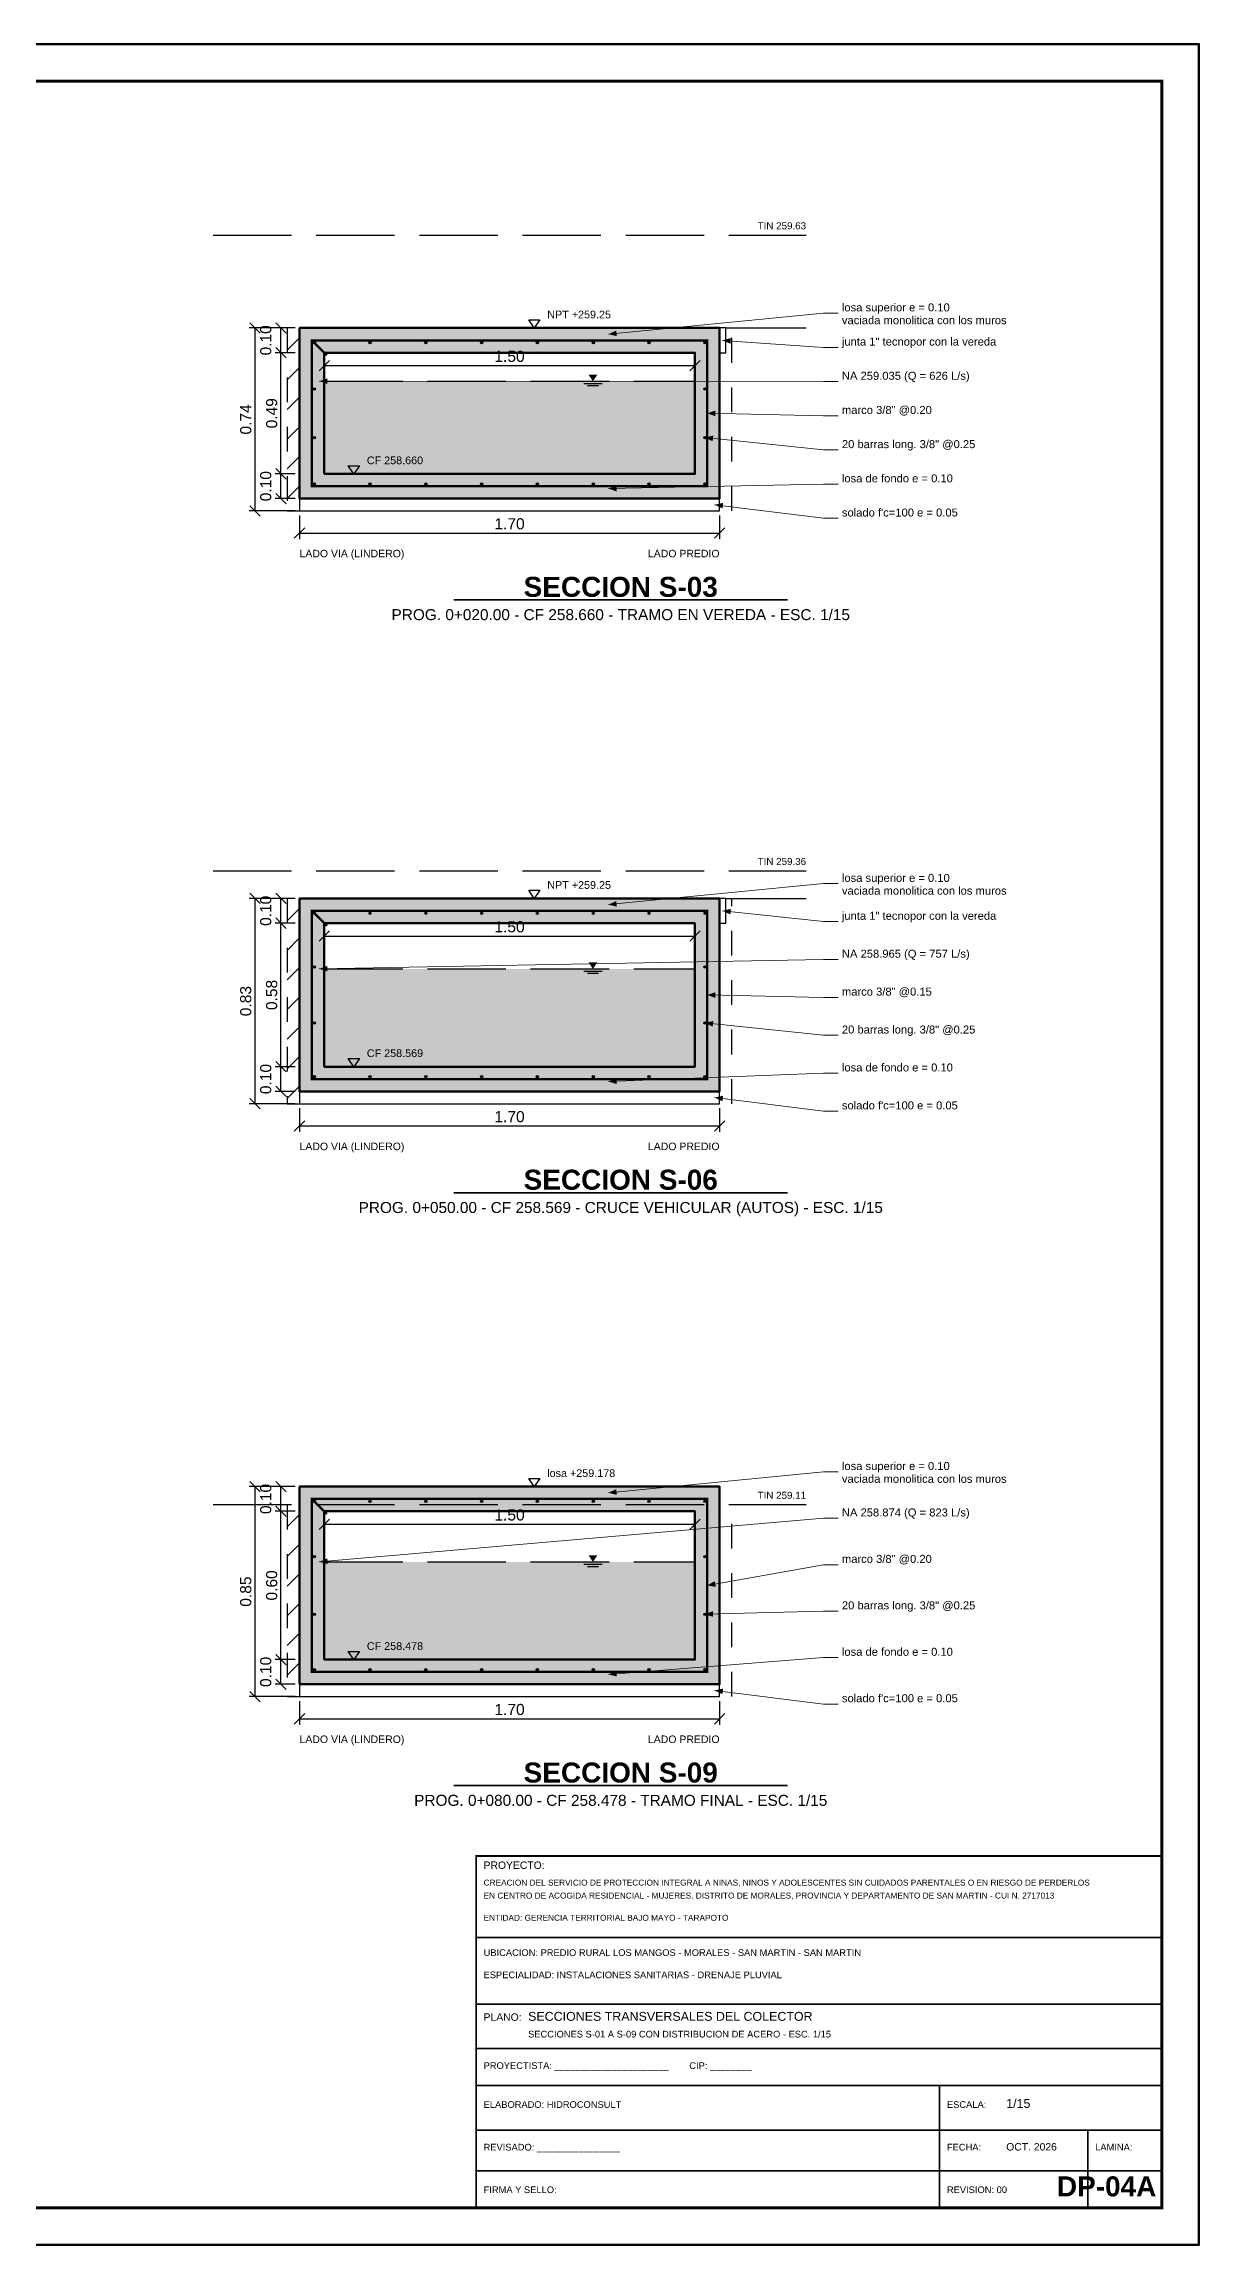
# Model space of a CAD drawing. Header units: metres. Extents: x -573 to 467, y -35 to 119.
# Drawn here: x 142.37 to 147.04, y 0 to 8.91 of the extents above; entities that cross this region are included whole.
import ezdxf
from ezdxf.enums import TextEntityAlignment as Align

# ---------------------------------------------------------------- set-up
doc = ezdxf.new("R2010")
doc.units = ezdxf.units.M
doc.header["$LTSCALE"] = 0.25
doc.linetypes.add('DASHED', pattern=[1.524, 1.27, -0.254])
doc.linetypes.add('HIDDEN', pattern=[0.375, 0.25, -0.125])
for name, color, linetype, lineweight in [('ACERO', 1, 'CONTINUOUS', 35), ('AGUA', 150, 'DASHED', 25), ('CONCRETO', 250, 'CONTINUOUS', 50), ('COTAS', 94, 'CONTINUOUS', 18), ('LLAMADAS', 30, 'CONTINUOUS', 18), ('MARCO', 7, 'CONTINUOUS', 50), ('ROTULO', 7, 'CONTINUOUS', 35), ('TERRENO', 7, 'CONTINUOUS', 30), ('TITULOS', 160, 'CONTINUOUS', 35)]:
    doc.layers.add(name, color=color, linetype=linetype, lineweight=lineweight)
for name, color, linetype in [('ACERO-PUNTOS', 5, 'CONTINUOUS'), ('AGUA-SIMBOLO', 150, 'CONTINUOUS'), ('EXCAVACION', 8, 'HIDDEN'), ('JUNTAS', 8, 'DASHED'), ('NIVELES', 7, 'CONTINUOUS'), ('ROTULO-TEXTO', 7, 'CONTINUOUS'), ('SOLADO', 8, 'CONTINUOUS'), ('TERRENO-EXISTENTE', 8, 'DASHED'), ('TEXTOS', 7, 'CONTINUOUS')]:
    doc.layers.add(name, color=color, linetype=linetype)
doc.layers.add('AGUA-RELLENO', color=150, linetype='CONTINUOUS', true_color=0xcde4f6)
doc.layers.add('CONCRETO-ACHURADO', color=8, linetype='CONTINUOUS', true_color=0xe2e2e2)
doc.styles.get("Standard").update_dxf_attribs({"font": 'arial.ttf'})
doc.styles.add('TITULOS', font='arialbd.ttf')
doc.dimstyles.new('COT-15', dxfattribs={"dimscale": 0.015, "dimtxt": 3, "dimasz": 2.2, "dimexe": 1.6, "dimexo": 1.2, "dimgap": 1, "dimtad": 1, "dimzin": 0, "dimdsep": 46, "dimtxsty": 'Standard', "dimtsz": 1.4, "dimcen": 2.5, "dimclrd": 256, "dimclre": 256, "dimclrt": 7, "dimazin": 3, "dimtfac": 1, "dimtmove": 0, "dimatfit": 3})

# ---------------------------------------------------------------- blocks, each defined once
blk = doc.blocks.new('SIMB-AGUA')
at = {"layer": 'AGUA-SIMBOLO'}
for p, q in [((-2.5, -0.6), (2.5, -0.6)), ((-1.5, -1.2), (1.5, -1.2))]:
    blk.add_line(p, q, dxfattribs=at)
blk.add_solid([(0, 0), (-1.2, 1.8), (1.2, 1.8)], dxfattribs=at)
blk = doc.blocks.new('ACERO-38')
at = {"layer": 'ACERO-PUNTOS'}
h = blk.add_hatch(color=5, dxfattribs=at)
h.dxf.hatch_style = 1
h.paths.add_polyline_path([(-0.00475, 0, 1), (0.00475, 0, 1)])
at = {"layer": 'ACERO-PUNTOS', "color": 5}
blk.add_circle((0, 0), 0.00475, dxfattribs=at)
blk = doc.blocks.new('SIMB-NIVEL')
at = {"layer": 'NIVELES'}
blk.add_line((-3, 0), (3, 0), dxfattribs=at)
blk.add_lwpolyline([(0, 0), (-1.5, 2.2), (1.5, 2.2)], close=True, dxfattribs=at)
blk = doc.blocks.new('_OBLIQUE')
at = {"color": 0, "linetype": 'BYBLOCK'}
blk.add_line((-0.5, -0.5), (0.5, 0.5), dxfattribs=at)
blk = doc.blocks.new('*D31')
for p, q in [((143.5, 5.333), (143.5, 5.2745)), ((143.5, 5.2985), (145, 5.2985)), ((145, 5.333), (145, 5.2745))]:
    blk.add_line(p, q)
at = {"layer": 'Defpoints'}
for p in [(143.5, 5.351), (145, 5.351), (143.5, 5.2985)]:
    blk.add_point(p, dxfattribs=at)
at = {"layer": 'COTAS', "xscale": 0.041999999999999996, "yscale": 0.041999999999999996}
for p in [(143.5, 5.2985), (145, 5.2985)]:
    blk.add_blockref('_OBLIQUE', p, dxfattribs=at)
at = {"layer": 'COTAS', "color": 7, "insert": (144.25, 5.336), "char_height": 0.045, "attachment_point": 5}
blk.add_mtext('1.50', dxfattribs=at)
blk = doc.blocks.new('*D49')
for p, q in [((143.5, 2.952), (143.5, 2.8935)), ((145, 2.952), (145, 2.8935)), ((143.5, 2.9175), (145, 2.9175))]:
    blk.add_line(p, q)
at = {"layer": 'Defpoints'}
for p in [(143.5, 2.97), (145, 2.97), (143.5, 2.9175)]:
    blk.add_point(p, dxfattribs=at)
at = {"layer": 'COTAS', "xscale": 0.041999999999999996, "yscale": 0.041999999999999996}
for p in [(143.5, 2.9175), (145, 2.9175)]:
    blk.add_blockref('_OBLIQUE', p, dxfattribs=at)
at = {"layer": 'COTAS', "color": 7, "insert": (144.25, 2.955), "char_height": 0.045, "attachment_point": 5}
blk.add_mtext('1.50', dxfattribs=at)

msp = doc.modelspace()

# ---------------------------------------------------------------- hatches: boundary and pattern name
at = {"layer": 'AGUA-RELLENO', "true_color": 0xcde4f6}
h = msp.add_hatch(color=7, dxfattribs=at)
h.dxf.hatch_style = 1
h.paths.add_polyline_path([(143.5, 7.17), (145, 7.17), (145, 7.5451), (143.5, 7.5451)])
h = msp.add_hatch(color=7, dxfattribs=at)
h.dxf.hatch_style = 1
h.paths.add_polyline_path([(143.5, 4.77), (145, 4.77), (145, 5.166), (143.5, 5.166)])
h = msp.add_hatch(color=7, dxfattribs=at)
h.dxf.hatch_style = 1
h.paths.add_polyline_path([(143.5, 2.37), (145, 2.37), (145, 2.7653), (143.5, 2.7653)])
at = {"layer": 'CONCRETO-ACHURADO', "true_color": 0xe2e2e2}
h = msp.add_hatch(color=7, dxfattribs=at)
h.dxf.hatch_style = 1
h.paths.add_polyline_path([(143.4, 7.07), (145.1, 7.07), (145.1, 7.7604), (143.4, 7.7604)])
h.paths.add_polyline_path([(143.5, 7.17), (145, 7.17), (145, 7.6604), (143.5, 7.6604)], flags=16)
h = msp.add_hatch(color=7, dxfattribs=at)
h.dxf.hatch_style = 1
h.paths.add_polyline_path([(143.4, 4.67), (145.1, 4.67), (145.1, 5.451), (143.4, 5.451)])
h.paths.add_polyline_path([(143.5, 4.77), (145, 4.77), (145, 5.351), (143.5, 5.351)], flags=16)
h = msp.add_hatch(color=7, dxfattribs=at)
h.dxf.hatch_style = 1
h.paths.add_polyline_path([(143.4, 2.27), (145.1, 2.27), (145.1, 3.07), (143.4, 3.07)])
h.paths.add_polyline_path([(143.5, 2.37), (145, 2.37), (145, 2.97), (143.5, 2.97)], flags=16)

# ---------------------------------------------------------------- linework, layer by layer
at = {"layer": 'ACERO', "const_width": 0.0095}
for points in [[(143.45, 7.12), (145.05, 7.12), (145.05, 7.7104), (143.45, 7.7104)], [(143.45, 4.72), (145.05, 4.72), (145.05, 5.401), (143.45, 5.401)], [(143.45, 2.32), (145.05, 2.32), (145.05, 3.02), (143.45, 3.02)]]:
    msp.add_lwpolyline(points, close=True, dxfattribs=at)
for points in [[(143.45, 7.7104), (143.5109, 7.6495)], [(143.45, 7.7104), (143.5109, 7.6495)], [(143.45, 5.401), (143.5109, 5.3401)], [(143.45, 5.401), (143.5109, 5.3401)], [(143.45, 3.02), (143.5109, 2.9591)], [(143.45, 3.02), (143.5109, 2.9591)]]:
    msp.add_lwpolyline(points, dxfattribs=at)
at = {"layer": 'AGUA'}
for p, q in [((143.5, 7.5451), (145, 7.5451)), ((143.5, 5.166), (145, 5.166)), ((143.5, 2.7653), (145, 2.7653))]:
    msp.add_line(p, q, dxfattribs=at)
at = {"layer": 'CONCRETO'}
for points in [[(143.4, 7.07), (145.1, 7.07), (145.1, 7.7604), (143.4, 7.7604)], [(143.5, 7.17), (145, 7.17), (145, 7.6604), (143.5, 7.6604)], [(143.4, 4.67), (145.1, 4.67), (145.1, 5.451), (143.4, 5.451)], [(143.5, 4.77), (145, 4.77), (145, 5.351), (143.5, 5.351)], [(143.4, 2.27), (145.1, 2.27), (145.1, 3.07), (143.4, 3.07)], [(143.5, 2.37), (145, 2.37), (145, 2.97), (143.5, 2.97)]]:
    msp.add_lwpolyline(points, close=True, dxfattribs=at)
at = {"layer": 'EXCAVACION'}
for points in [[(143.35, 7.7604), (143.35, 7.02), (145.15, 7.02), (145.15, 7.7604)], [(143.35, 5.451), (143.35, 4.62), (145.15, 4.62), (145.15, 5.451)], [(143.35, 2.9971), (143.35, 2.22), (145.15, 2.22), (145.15, 2.9971)]]:
    msp.add_lwpolyline(points, dxfattribs=at)
at = {"layer": 'JUNTAS'}
for points in [[(145.1, 7.6604), (145.125, 7.6604), (145.125, 7.7604), (145.1, 7.7604)], [(145.1, 5.351), (145.125, 5.351), (145.125, 5.451), (145.1, 5.451)]]:
    msp.add_lwpolyline(points, close=True, dxfattribs=at)
at = {"layer": 'LLAMADAS'}
for p, q in [((145.52, 7.8204), (144.65, 7.7354)), ((145.58, 7.8204), (145.52, 7.8204)), ((145.52, 7.682), (145.112, 7.7104)), ((145.58, 7.682), (145.52, 7.682)), ((145.52, 7.5436), (143.48, 7.5451)), ((145.58, 7.5436), (145.52, 7.5436)), ((145.52, 7.4052), (145.05, 7.4152)), ((145.58, 7.4052), (145.52, 7.4052)), ((145.52, 7.2668), (145.0405, 7.3168)), ((145.58, 7.2668), (145.52, 7.2668)), ((145.52, 7.1284), (144.65, 7.11)), ((145.58, 7.1284), (145.52, 7.1284)), ((145.52, 6.99), (145.08, 7.045)), ((145.58, 6.99), (145.52, 6.99)), ((145.52, 5.511), (144.65, 5.426)), ((145.58, 5.511), (145.52, 5.511)), ((145.52, 5.3575), (145.112, 5.401)), ((145.58, 5.3575), (145.52, 5.3575)), ((145.52, 5.204), (143.48, 5.166)), ((145.58, 5.204), (145.52, 5.204)), ((145.52, 5.0505), (145.05, 5.0605)), ((145.58, 5.0505), (145.52, 5.0505)), ((145.52, 4.897), (145.0405, 4.947)), ((145.58, 4.897), (145.52, 4.897)), ((145.52, 4.7435), (144.65, 4.71)), ((145.58, 4.7435), (145.52, 4.7435)), ((145.52, 4.59), (145.08, 4.645)), ((145.58, 4.59), (145.52, 4.59)), ((145.52, 3.13), (144.65, 3.045)), ((145.58, 3.13), (145.52, 3.13)), ((145.52, 2.942), (143.48, 2.7653)), ((145.58, 2.942), (145.52, 2.942)), ((145.52, 2.754), (145.05, 2.67)), ((145.58, 2.754), (145.52, 2.754)), ((145.52, 2.566), (145.0405, 2.5533)), ((145.58, 2.566), (145.52, 2.566)), ((145.52, 2.378), (144.65, 2.31)), ((145.58, 2.378), (145.52, 2.378)), ((145.52, 2.19), (145.08, 2.245)), ((145.58, 2.19), (145.52, 2.19))]:
    msp.add_line(p, q, dxfattribs=at)
for points in [[(144.65, 7.7354), (144.684, 7.7271), (144.6817, 7.7501)], [(145.112, 7.7104), (145.1441, 7.6966), (145.1457, 7.7196)], [(143.48, 7.5451), (143.513, 7.5335), (143.513, 7.5566)], [(145.05, 7.4152), (145.0827, 7.4029), (145.0832, 7.426)], [(145.0405, 7.3168), (145.0721, 7.3019), (145.0745, 7.3249)], [(144.65, 7.11), (144.6832, 7.0992), (144.6827, 7.1222)], [(145.08, 7.045), (145.1113, 7.0294), (145.1142, 7.0524)], [(144.65, 5.426), (144.684, 5.4177), (144.6817, 5.4407)], [(145.112, 5.401), (145.1436, 5.386), (145.146, 5.409)], [(143.48, 5.166), (143.5132, 5.1551), (143.5128, 5.1782)], [(145.05, 5.0605), (145.0827, 5.0482), (145.0832, 5.0713)], [(145.0405, 4.947), (145.0721, 4.9321), (145.0745, 4.9551)], [(144.65, 4.71), (144.6834, 4.6997), (144.6825, 4.7228)], [(145.08, 4.645), (145.1113, 4.6294), (145.1142, 4.6524)], [(144.65, 3.045), (144.684, 3.0367), (144.6817, 3.0597)], [(143.48, 2.7653), (143.5139, 2.7566), (143.5119, 2.7796)], [(145.05, 2.67), (145.0845, 2.6644), (145.0805, 2.6872)], [(145.0405, 2.5533), (145.0738, 2.5427), (145.0732, 2.5658)], [(144.65, 2.31), (144.6838, 2.3011), (144.682, 2.3241)], [(145.08, 2.245), (145.1113, 2.2294), (145.1142, 2.2524)]]:
    msp.add_solid(points, dxfattribs=at)
at = {"layer": 'MARCO'}
msp.add_lwpolyline([(134.425, 0), (147.04, 0), (147.04, 8.91), (134.425, 8.91)], close=True, dxfattribs=at)
at = {"layer": 'MARCO', "const_width": 0.012}
msp.add_lwpolyline([(134.8, 0.15), (146.89, 0.15), (146.89, 8.76), (134.8, 8.76)], close=True, dxfattribs=at)
at = {"layer": 'ROTULO'}
for p, q in [((144.115, 1.245), (146.89, 1.245)), ((144.115, 0.975), (146.89, 0.975)), ((144.115, 0.795), (146.89, 0.795)), ((144.115, 0.645), (146.89, 0.645)), ((145.99, 0.645), (145.99, 0.15)), ((144.115, 0.465), (146.89, 0.465)), ((146.59, 0.465), (146.59, 0.15)), ((144.115, 0.3), (146.89, 0.3))]:
    msp.add_line(p, q, dxfattribs=at)
at = {"layer": 'ROTULO', "const_width": 0.0075}
msp.add_lwpolyline([(144.115, 0.15), (146.89, 0.15), (146.89, 1.575), (144.115, 1.575)], close=True, dxfattribs=at)
at = {"layer": 'SOLADO'}
for points in [[(143.4, 7.02), (145.1, 7.02), (145.1, 7.07), (143.4, 7.07)], [(143.4, 4.62), (145.1, 4.62), (145.1, 4.67), (143.4, 4.67)], [(143.4, 2.22), (145.1, 2.22), (145.1, 2.27), (143.4, 2.27)]]:
    msp.add_lwpolyline(points, close=True, dxfattribs=at)
at = {"layer": 'TERRENO'}
for p, q in [((143.4, 7.7204), (143.35, 7.6704)), ((143.4, 7.6004), (143.35, 7.5504)), ((143.4, 7.4804), (143.35, 7.4304)), ((143.4, 7.3604), (143.35, 7.3104)), ((143.4, 7.2404), (143.35, 7.1904)), ((143.4, 7.1204), (143.35, 7.0704)), ((143.4, 5.411), (143.35, 5.361)), ((143.4, 5.291), (143.35, 5.241)), ((143.4, 5.171), (143.35, 5.121)), ((143.4, 5.051), (143.35, 5.001)), ((143.4, 4.931), (143.35, 4.881)), ((143.4, 4.811), (143.35, 4.761)), ((143.4, 4.691), (143.35, 4.641)), ((143.4, 2.9571), (143.35, 2.9071)), ((143.4, 2.8371), (143.35, 2.7871)), ((143.4, 2.7171), (143.35, 2.6671)), ((143.4, 2.5971), (143.35, 2.5471)), ((143.4, 2.4771), (143.35, 2.4271)), ((143.4, 2.3571), (143.35, 2.3071))]:
    msp.add_line(p, q, dxfattribs=at)
for points in [[(145.125, 7.7604), (145.45, 7.7604)], [(145.125, 5.451), (145.45, 5.451)]]:
    msp.add_lwpolyline(points, dxfattribs=at)
at = {"layer": 'TERRENO-EXISTENTE'}
for points in [[(143.05, 8.1365), (145.45, 8.1365)], [(143.05, 5.5632), (145.45, 5.5632)], [(143.05, 2.9971), (145.45, 2.9971)]]:
    msp.add_lwpolyline(points, dxfattribs=at)
at = {"layer": 'TITULOS'}
for p, q in [((144.025, 6.66), (145.375, 6.66)), ((144.025, 4.26), (145.375, 4.26)), ((144.025, 1.86), (145.375, 1.86))]:
    msp.add_line(p, q, dxfattribs=at)

# ---------------------------------------------------------------- block references
for p in [(143.4595, 7.7009), (143.6854, 7.7009), (143.9112, 7.7009), (144.1371, 7.7009), (144.3629, 7.7009), (144.5888, 7.7009), (144.8146, 7.7009), (145.0405, 7.7009), (143.4595, 7.5136), (145.0405, 7.5136), (143.4595, 7.3168), (145.0405, 7.3168), (143.4595, 7.1295), (143.6854, 7.1295), (143.9112, 7.1295), (144.1371, 7.1295), (144.3629, 7.1295), (144.5888, 7.1295), (144.8146, 7.1295), (145.0405, 7.1295), (143.4595, 5.3915), (143.6854, 5.3915), (143.9112, 5.3915), (144.1371, 5.3915), (144.3629, 5.3915), (144.5888, 5.3915), (144.8146, 5.3915), (145.0405, 5.3915), (143.4595, 5.174), (145.0405, 5.174), (143.4595, 4.947), (145.0405, 4.947), (143.4595, 4.7295), (143.6854, 4.7295), (143.9112, 4.7295), (144.1371, 4.7295), (144.3629, 4.7295), (144.5888, 4.7295), (144.8146, 4.7295), (145.0405, 4.7295), (143.4595, 3.0105), (143.6854, 3.0105), (143.9112, 3.0105), (144.1371, 3.0105), (144.3629, 3.0105), (144.5888, 3.0105), (144.8146, 3.0105), (145.0405, 3.0105), (143.4595, 2.7867), (145.0405, 2.7867), (143.4595, 2.5533), (145.0405, 2.5533), (143.4595, 2.3295), (143.6854, 2.3295), (143.9112, 2.3295), (144.1371, 2.3295), (144.3629, 2.3295), (144.5888, 2.3295), (144.8146, 2.3295), (145.0405, 2.3295)]:
    msp.add_blockref('ACERO-38', p)
at = {"xscale": 0.015, "yscale": 0.015}
for p in [(144.5875, 7.5451), (144.5875, 5.166), (144.5875, 2.7653)]:
    msp.add_blockref('SIMB-AGUA', p, dxfattribs=at)
at = {"layer": 'NIVELES', "xscale": 0.015, "yscale": 0.015}
for p in [(144.35, 7.7604), (143.62, 7.17), (144.35, 5.451), (143.62, 4.77), (144.35, 3.07), (143.62, 2.37)]:
    msp.add_blockref('SIMB-NIVEL', p, dxfattribs=at)

# ---------------------------------------------------------------- texts
at = {"layer": 'NIVELES'}
for s, p in [('NPT +259.25', (144.4025, 7.7994)), ('CF 258.660', (143.6725, 7.209)), ('NPT +259.25', (144.4025, 5.49)), ('CF 258.569', (143.6725, 4.809)), ('losa +259.178', (144.4025, 3.109)), ('CF 258.478', (143.6725, 2.409))]:
    msp.add_text(s, height=0.0312, dxfattribs=at).set_placement(p)
at = {"layer": 'ROTULO-TEXTO'}
for s, height, p in [('PROYECTO:', 0.03, (144.145, 1.5225)), ('CREACION DEL SERVICIO DE PROTECCION INTEGRAL A NINAS, NINOS Y ADOLESCENTES SIN CUIDADOS PARENTALES O EN RIESGO DE PERDERLOS', 0.024, (144.145, 1.455)), ('EN CENTRO DE ACOGIDA RESIDENCIAL - MUJERES, DISTRITO DE MORALES, PROVINCIA Y DEPARTAMENTO DE SAN MARTIN - CUI N. 2717013', 0.024, (144.145, 1.4025)), ('ENTIDAD: GERENCIA TERRITORIAL BAJO MAYO - TARAPOTO', 0.024, (144.145, 1.3125)), ('UBICACION: PREDIO RURAL LOS MANGOS - MORALES - SAN MARTIN - SAN MARTIN', 0.027, (144.145, 1.17)), ('ESPECIALIDAD: INSTALACIONES SANITARIAS - DRENAJE PLUVIAL', 0.027, (144.145, 1.08)), ('PLANO:', 0.03, (144.145, 0.9075)), ('SECCIONES TRANSVERSALES DEL COLECTOR', 0.036, (144.325, 0.9075)), ('SECCIONES S-01 A S-09 CON DISTRIBUCION DE ACERO - ESC. 1/15', 0.027, (144.325, 0.84)), ('PROYECTISTA: ______________________        CIP: ________', 0.027, (144.145, 0.7125)), ('ELABORADO: HIDROCONSULT', 0.027, (144.145, 0.555)), ('ESCALA:', 0.027, (146.02, 0.555)), ('1/15', 0.036, (146.26, 0.555)), ('REVISADO: ________________', 0.027, (144.145, 0.3825)), ('FECHA:', 0.027, (146.02, 0.3825)), ('OCT. 2026', 0.03, (146.26, 0.3825)), ('LAMINA:', 0.027, (146.62, 0.3825)), ('FIRMA Y SELLO:', 0.027, (144.145, 0.21)), ('REVISION: 00', 0.027, (146.02, 0.21))]:
    msp.add_text(s, height=height, dxfattribs=at).set_placement(p)
at = {"layer": 'TEXTOS'}
for s, p in [('TIN 259.63', (145.45, 8.1515)), ('TIN 259.36', (145.45, 5.5782)), ('TIN 259.11', (145.45, 3.0121))]:
    msp.add_text(s, height=0.02835, dxfattribs=at).set_placement(p, align=Align.BOTTOM_RIGHT)
for s, p in [('losa superior e = 0.10', (145.595, 7.8276)), ('vaciada monolitica con los muros', (145.595, 7.7758)), ('junta 1" tecnopor con la vereda', (145.595, 7.6892)), ('NA 259.035 (Q = 626 L/s)', (145.595, 7.5508)), ('marco 3/8" @0.20', (145.595, 7.4124)), ('20 barras long. 3/8" @0.25', (145.595, 7.274)), ('losa de fondo e = 0.10', (145.595, 7.1356)), ("solado f'c=100 e = 0.05", (145.595, 6.9972)), ('losa superior e = 0.10', (145.595, 5.5182)), ('vaciada monolitica con los muros', (145.595, 5.4664)), ('junta 1" tecnopor con la vereda', (145.595, 5.3647)), ('NA 258.965 (Q = 757 L/s)', (145.595, 5.2112)), ('marco 3/8" @0.15', (145.595, 5.0577)), ('20 barras long. 3/8" @0.25', (145.595, 4.9042)), ('losa de fondo e = 0.10', (145.595, 4.7507)), ("solado f'c=100 e = 0.05", (145.595, 4.5972)), ('vaciada monolitica con los muros', (145.595, 3.0854)), ('losa superior e = 0.10', (145.595, 3.1372)), ('NA 258.874 (Q = 823 L/s)', (145.595, 2.9492)), ('marco 3/8" @0.20', (145.595, 2.7612)), ('20 barras long. 3/8" @0.25', (145.595, 2.5732)), ('losa de fondo e = 0.10', (145.595, 2.3852)), ("solado f'c=100 e = 0.05", (145.595, 2.1972))]:
    msp.add_text(s, height=0.0324, dxfattribs=at).set_placement(p)
for p in [(143.4, 6.8625), (143.4, 4.4625), (143.4, 2.0625)]:
    msp.add_text('LADO VIA (LINDERO)', height=0.030375, dxfattribs=at).set_placement(p, align=Align.TOP_LEFT)
for p in [(145.1, 6.8625), (145.1, 4.4625), (145.1, 2.0625)]:
    msp.add_text('LADO PREDIO', height=0.030375, dxfattribs=at).set_placement(p, align=Align.TOP_RIGHT)
for s, p in [('PROG. 0+020.00 - CF 258.660 - TRAMO EN VEREDA - ESC. 1/15', (144.7, 6.6)), ('PROG. 0+050.00 - CF 258.569 - CRUCE VEHICULAR (AUTOS) - ESC. 1/15', (144.7, 4.2)), ('PROG. 0+080.00 - CF 258.478 - TRAMO FINAL - ESC. 1/15', (144.7, 1.8))]:
    msp.add_text(s, height=0.04455, dxfattribs=at).set_placement(p, align=Align.MIDDLE_CENTER)
at = {"layer": 'TITULOS', "style": 'TITULOS'}
for s, p in [('SECCION S-03', (144.7, 6.7125)), ('SECCION S-06', (144.7, 4.3125)), ('SECCION S-09', (144.7, 1.9125))]:
    msp.add_text(s, height=0.081, dxfattribs=at).set_placement(p, align=Align.MIDDLE_CENTER)
msp.add_text('DP-04A', height=0.081, dxfattribs=at).set_placement((146.8675, 0.1725), align=Align.BOTTOM_RIGHT)

# ---------------------------------------------------------------- dimensions: what is measured, and where the dimension line sits
at = {"layer": 'COTAS'}
for base, p1, p2 in [((143.22, 7.02), (143.4, 7.02), (143.4, 7.7604)), ((143.325, 7.6604), (143.4, 7.6604), (143.4, 7.7604)), ((143.325, 7.17), (143.4, 7.17), (143.4, 7.6604)), ((143.325, 7.07), (143.4, 7.07), (143.4, 7.17)), ((143.22, 4.62), (143.4, 4.62), (143.4, 5.451)), ((143.325, 5.351), (143.4, 5.351), (143.4, 5.451)), ((143.325, 4.77), (143.4, 4.77), (143.4, 5.351)), ((143.325, 4.67), (143.4, 4.67), (143.4, 4.77)), ((143.22, 2.22), (143.4, 2.22), (143.4, 3.07)), ((143.325, 2.97), (143.4, 2.97), (143.4, 3.07)), ((143.325, 2.37), (143.4, 2.37), (143.4, 2.97)), ((143.325, 2.27), (143.4, 2.27), (143.4, 2.37))]:
    msp.add_linear_dim(base=base, p1=p1, p2=p2, angle=90, dimstyle='COT-15', dxfattribs=at).render()
for base, p1, p2 in [((143.5, 7.6079), (143.5, 7.6604), (145, 7.6604)), ((143.4, 6.93), (143.4, 7.02), (145.1, 7.02)), ((143.4, 4.53), (143.4, 4.62), (145.1, 4.62)), ((143.4, 2.13), (143.4, 2.22), (145.1, 2.22))]:
    msp.add_linear_dim(base=base, p1=p1, p2=p2, dimstyle='COT-15', dxfattribs=at).render()
for base, p1, p2, picture, middle in [((143.5, 5.2985), (143.5, 5.351), (145, 5.351), '*D31', (144.25, 5.336)), ((143.5, 2.9175), (143.5, 2.97), (145, 2.97), '*D49', (144.25, 2.955))]:
    dim = msp.add_linear_dim(base=base, p1=p1, p2=p2, dimstyle='COT-15', dxfattribs=at)
    dim.commit()
    dim.dimension.update_dxf_attribs({"geometry": picture, "text_midpoint": middle})

doc.saveas('drawing.dxf')
